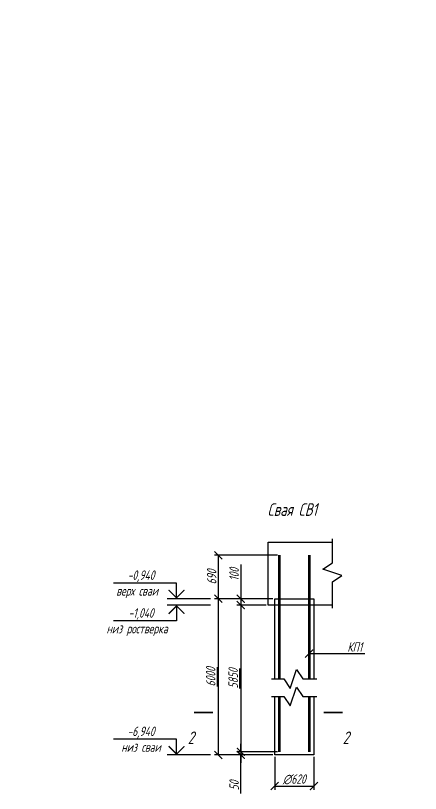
# Model space of a CAD drawing. Header units: millimetres. Extents: x 18535 to 117897, y 11356 to 27315.
# Drawn here: x 47255 to 53674, y 13783 to 26131 of the extents above; entities that cross this region are included whole.
import ezdxf
from ezdxf import colors
from ezdxf.entities.mleader import LeaderData, LeaderLine
from ezdxf.enums import TextEntityAlignment as Align
from ezdxf.math import Vec2, Vec3

# ---------------------------------------------------------------- set-up
doc = ezdxf.new("R2010")
doc.units = ezdxf.units.MM
for name, color, linetype, lineweight in [('Dimensions', 1, 'Continuous', 25), ('Обозначения', 102, 'Continuous', 25), ('Основная', 134, 'Continuous', 70)]:
    doc.layers.add(name, color=color, linetype=linetype, lineweight=lineweight)
doc.styles.add('!Жартун', font='simplex.shx', dxfattribs={"width": 0.7, "oblique": 15, "height": 3})
doc.styles.add('Build', font='simplex.shx', dxfattribs={"width": 0.7, "oblique": 15})
doc.styles.get("Standard").update_dxf_attribs({"font": 'simplex.shx', "width": 0.7, "oblique": 15, "height": 3})
doc.dimstyles.new('!Жартун_размер', dxfattribs={"dimtxt": 3, "dimasz": 2.5, "dimexe": 1.25, "dimexo": 0.625, "dimtad": 1, "dimdec": 0, "dimtxsty": '!Жартун', "dimblk": 'ARCHTICK', "dimcen": 2.5, "dimaunit": 1, "dimadec": 0, "dimazin": 0, "dimtfac": 1, "dimtdec": 0, "dimtix": 1, "dimtmove": 1, "dimatfit": 2, "dimldrblk": 'NONE', "dimfxl": 1, "dimtfill": 1, "dimlwd": 25, "dimarcsym": 0})

# ---------------------------------------------------------------- blocks, each defined once
blk = doc.blocks.new('_ArchTick')
at = {"color": 0, "linetype": 'ByBlock', "const_width": 0.15}
blk.add_lwpolyline([(-0.5, -0.5), (0.5, 0.5)], dxfattribs=at)
blk = doc.blocks.new('*D144')
at = {"layer": 'Defpoints', "color": 0, "transparency": 16777216}
for p in [(50826, 14394), (51364, 14394), (51439, 14444)]:
    blk.add_point(p, dxfattribs=at)
at = {"layer": 'Обозначения', "color": 0, "linetype": 'Continuous', "lineweight": 25, "transparency": 16777216}
for p, q in [((50826, 14444), (50826, 14569)), ((50826, 14444), (50826, 14394)), ((50826, 14444), (50826, 14394)), ((50826, 14394), (50826, 14269)), ((50826, 13783), (50826, 14394))]:
    blk.add_line(p, q, dxfattribs=at)
at = {"layer": 'Обозначения', "color": 0, "lineweight": -2, "transparency": 16777216}
for p, q in [((51408, 14444), (50763, 14444)), ((51333, 14394), (50763, 14394))]:
    blk.add_line(p, q, dxfattribs=at)
at = {"layer": 'Обозначения', "color": 0, "lineweight": 25, "transparency": 16777216, "xscale": 125, "yscale": 125, "zscale": 125}
for p, rotation in [((50826, 14444), 270), ((50826, 14394), 90)]:
    blk.add_blockref('_ArchTick', p, dxfattribs=dict(at, rotation=rotation))
at = {"layer": 'Обозначения', "color": 0, "transparency": 16777216, "insert": (50720, 13910), "char_height": 150, "attachment_point": 5, "rotation": 90, "style": '!Жартун', "bg_fill": 3, "box_fill_scale": 1.1, "bg_fill_color": 256, "bg_fill_true_color": 13158600, "bg_fill_transparency": 0}
blk.add_mtext('50', dxfattribs=at)
blk = doc.blocks.new('_None')
blk = doc.blocks.new('*D145')
at = {"layer": 'Defpoints', "color": 0, "transparency": 16777216}
for p in [(51364, 14394), (51984, 14394), (51984, 13901)]:
    blk.add_point(p, dxfattribs=at)
at = {"layer": 'Обозначения', "color": 0, "lineweight": -2, "transparency": 16777216}
for p, q in [((51364, 14363), (51364, 13839)), ((51984, 14363), (51984, 13839))]:
    blk.add_line(p, q, dxfattribs=at)
at = {"layer": 'Обозначения', "color": 0, "linetype": 'Continuous', "lineweight": 25, "transparency": 16777216}
blk.add_line((51364, 13901), (51984, 13901), dxfattribs=at)
at = {"layer": 'Обозначения', "color": 0, "lineweight": 25, "transparency": 16777216, "xscale": 125, "yscale": 125, "zscale": 125, "rotation": 180}
blk.add_blockref('_ArchTick', (51364, 13901), dxfattribs=at)
at = {"layer": 'Обозначения', "color": 0, "lineweight": 25, "transparency": 16777216, "xscale": 125, "yscale": 125, "zscale": 125}
blk.add_blockref('_ArchTick', (51984, 13901), dxfattribs=at)
at = {"layer": 'Обозначения', "color": 0, "transparency": 16777216, "insert": (51674, 14007), "char_height": 150, "attachment_point": 5, "style": '!Жартун', "bg_fill": 3, "box_fill_scale": 1.1, "bg_fill_color": 256, "bg_fill_true_color": 13158600, "bg_fill_transparency": 0}
blk.add_mtext('∅620', dxfattribs=at)
blk = doc.blocks.new('*U150')
at = {"color": 0, "linetype": 'ByBlock', "lineweight": -2}
blk.add_line((3, 0), (16.74, 0), dxfattribs=at)
blk.add_lwpolyline([(13.74, 0), (13.74, 5), (33.74, 5)], dxfattribs=at)
blk.add_lwpolyline([(11.24, 2.78, 0.4, 0.4, 0), (13.74, 0.28, 0.4, 0.4, 0), (16.24, 2.78, 0.4, 0.4, 0)], format="xyseb", dxfattribs=at)
at = {"color": 0, "linetype": 'ByBlock', "lineweight": -2, "oblique": 15}
for tag, p in [('ОТМЕТКА', (24.99, 7.5)), ('НТЕКСТ', (26.24, 2.5))]:
    blk.add_attdef(tag, text='', height=3, dxfattribs=at).set_placement(p, align=Align.MIDDLE_CENTER)
blk = doc.blocks.new('*D146')
at = {"layer": 'Defpoints', "color": 0, "transparency": 16777216}
for p in [(50470, 17564), (51439, 17564), (51364, 16874)]:
    blk.add_point(p, dxfattribs=at)
at = {"layer": 'Обозначения', "color": 0, "lineweight": -2, "transparency": 16777216}
for p, q in [((51408, 17564), (50407, 17564)), ((51333, 16874), (50407, 16874))]:
    blk.add_line(p, q, dxfattribs=at)
at = {"layer": 'Обозначения', "color": 0, "linetype": 'Continuous', "lineweight": 25, "transparency": 16777216}
blk.add_line((50470, 16874), (50470, 17564), dxfattribs=at)
at = {"layer": 'Обозначения', "color": 0, "lineweight": 25, "transparency": 16777216, "xscale": 125, "yscale": 125, "zscale": 125}
for p, rotation in [((50470, 17564), 90), ((50470, 16874), 270)]:
    blk.add_blockref('_ArchTick', p, dxfattribs=dict(at, rotation=rotation))
at = {"layer": 'Обозначения', "color": 0, "transparency": 16777216, "insert": (50364, 17219), "char_height": 150, "attachment_point": 5, "rotation": 90, "style": '!Жартун', "bg_fill": 3, "box_fill_scale": 1.1, "bg_fill_color": 256, "bg_fill_true_color": 13158600, "bg_fill_transparency": 0}
blk.add_mtext('690', dxfattribs=at)
blk = doc.blocks.new('*D147')
at = {"layer": 'Defpoints', "color": 0, "transparency": 16777216}
for p in [(51364, 16874), (50826, 16774), (51259, 16774)]:
    blk.add_point(p, dxfattribs=at)
at = {"layer": 'Обозначения', "color": 0, "linetype": 'Continuous', "lineweight": 25, "transparency": 16777216}
for p, q in [((50826, 17418), (50826, 16874)), ((50826, 16874), (50826, 16774))]:
    blk.add_line(p, q, dxfattribs=at)
at = {"layer": 'Обозначения', "color": 0, "lineweight": -2, "transparency": 16777216}
for p, q in [((51333, 16874), (50763, 16874)), ((51228, 16774), (50763, 16774))]:
    blk.add_line(p, q, dxfattribs=at)
at = {"layer": 'Обозначения', "color": 0, "lineweight": 25, "transparency": 16777216, "xscale": 125, "yscale": 125, "zscale": 125}
for p, rotation in [((50826, 16874), 90), ((50826, 16774), 270)]:
    blk.add_blockref('_ArchTick', p, dxfattribs=dict(at, rotation=rotation))
at = {"layer": 'Обозначения', "color": 0, "transparency": 16777216, "insert": (50720, 17260), "char_height": 150, "attachment_point": 5, "rotation": 90, "style": '!Жартун', "bg_fill": 3, "box_fill_scale": 1.1, "bg_fill_color": 256, "bg_fill_true_color": 13158600, "bg_fill_transparency": 0}
blk.add_mtext('100', dxfattribs=at)
blk = doc.blocks.new('*D148')
at = {"layer": 'Defpoints', "color": 0, "transparency": 16777216}
for p in [(51259, 16774), (50826, 14444), (51364, 14444)]:
    blk.add_point(p, dxfattribs=at)
at = {"layer": 'Обозначения', "color": 0, "lineweight": -2, "transparency": 16777216}
for p, q in [((51228, 16774), (50763, 16774)), ((51333, 14444), (50763, 14444))]:
    blk.add_line(p, q, dxfattribs=at)
at = {"layer": 'Обозначения', "color": 0, "linetype": 'Continuous', "lineweight": 25, "transparency": 16777216}
blk.add_line((50826, 16774), (50826, 14444), dxfattribs=at)
at = {"layer": 'Обозначения', "color": 0, "lineweight": 25, "transparency": 16777216, "xscale": 125, "yscale": 125, "zscale": 125}
for p, rotation in [((50826, 16774), 90), ((50826, 14444), 270)]:
    blk.add_blockref('_ArchTick', p, dxfattribs=dict(at, rotation=rotation))
at = {"layer": 'Обозначения', "color": 0, "transparency": 16777216, "insert": (50705, 15609), "char_height": 150, "attachment_point": 5, "rotation": 90, "style": '!Жартун', "bg_fill": 3, "box_fill_scale": 1.1, "bg_fill_color": 256, "bg_fill_true_color": 13158600, "bg_fill_transparency": 0}
blk.add_mtext('\\L5850', dxfattribs=at)
blk = doc.blocks.new('*D149')
at = {"layer": 'Defpoints', "color": 0, "transparency": 16777216}
for p in [(50470, 16874), (51364, 16874), (51364, 14394)]:
    blk.add_point(p, dxfattribs=at)
at = {"layer": 'Обозначения', "color": 0, "lineweight": -2, "transparency": 16777216}
for p, q in [((51333, 16874), (50407, 16874)), ((51333, 14394), (50407, 14394))]:
    blk.add_line(p, q, dxfattribs=at)
at = {"layer": 'Обозначения', "color": 0, "linetype": 'Continuous', "lineweight": 25, "transparency": 16777216}
blk.add_line((50470, 14394), (50470, 16874), dxfattribs=at)
at = {"layer": 'Обозначения', "color": 0, "lineweight": 25, "transparency": 16777216, "xscale": 125, "yscale": 125, "zscale": 125}
for p, rotation in [((50470, 16874), 90), ((50470, 14394), 270)]:
    blk.add_blockref('_ArchTick', p, dxfattribs=dict(at, rotation=rotation))
at = {"layer": 'Обозначения', "color": 0, "transparency": 16777216, "insert": (50349, 15634), "char_height": 150, "attachment_point": 5, "rotation": 90, "style": '!Жартун', "bg_fill": 3, "box_fill_scale": 1.1, "bg_fill_color": 256, "bg_fill_true_color": 13158600, "bg_fill_transparency": 0}
blk.add_mtext('\\L6000', dxfattribs=at)
blk = doc.blocks.new('*U344')
at = {"color": 0, "linetype": 'ByBlock', "lineweight": -2}
blk.add_line((3, 0), (16.74, 0), dxfattribs=at)
blk.add_lwpolyline([(13.74, 0), (13.74, 5), (33.74, 5)], dxfattribs=at)
blk.add_lwpolyline([(11.24, 2.78, 0.4, 0.4, 0), (13.74, 0.28, 0.4, 0.4, 0), (16.24, 2.78, 0.4, 0.4, 0)], format="xyseb", dxfattribs=at)
at = {"color": 0, "linetype": 'ByBlock', "lineweight": -2, "oblique": 15}
for tag, p in [('ОТМЕТКА', (24.99, 7.5)), ('НТЕКСТ', (25.01, 2.5))]:
    blk.add_attdef(tag, text='', height=3, dxfattribs=at).set_placement(p, align=Align.MIDDLE_CENTER)
blk = doc.blocks.new('*U308')
at = {"color": 0, "linetype": 'ByBlock', "lineweight": -2}
blk.add_line((3, 0), (16.74, 0), dxfattribs=at)
blk.add_lwpolyline([(11.24, -2.78, 0.4, 0.4, 0), (13.74, -0.28, 0.4, 0.4, 0), (16.24, -2.78, 0.4, 0.4, 0)], format="xyseb", dxfattribs=at)
blk.add_lwpolyline([(13.74, 0), (13.74, -5), (33.74, -5)], dxfattribs=at)
at = {"color": 0, "linetype": 'ByBlock', "lineweight": -2, "oblique": 15}
for tag, p in [('ОТМЕТКА', (24.99, -2.5)), ('НТЕКСТ', (26.24, -7.5))]:
    blk.add_attdef(tag, text='', height=3, dxfattribs=at).set_placement(p, align=Align.MIDDLE_CENTER)

msp = doc.modelspace()

# ---------------------------------------------------------------- linework, layer by layer
at = {"layer": 'Обозначения'}
for points in [[(52277.8, 16723.5), (52277.8, 17141.4), (52427.8, 17241.4), (52127.8, 17341.4), (52277.8, 17441.4), (52277.8, 17823.5)], [(51313.8, 15601.4), (51508.6, 15601.4), (51608.6, 15451.4), (51708.6, 15751.4), (51808.6, 15601.4), (52033.8, 15601.4)], [(51313.8, 15322.1), (51508.6, 15322.1), (51608.6, 15172.1), (51708.6, 15472.1), (51808.6, 15322.1), (52033.8, 15322.1)]]:
    msp.add_lwpolyline(points, dxfattribs=at)
at = {"layer": 'Обозначения', "lineweight": 30}
for points in [[(52277.8, 16773.5), (51258.8, 16773.5), (51258.8, 17773.5), (52277.8, 17773.5)], [(51363.8, 15601.4), (51363.8, 16873.5), (51983.8, 16873.5), (51983.8, 15601.4)], [(51983.8, 15322.1), (51983.8, 14394.3), (51363.8, 14394.3), (51363.8, 15322.1)]]:
    msp.add_lwpolyline(points, dxfattribs=at)
at = {"layer": 'Обозначения'}
msp.add_lwpolyline([(52141.4, 15067.7, 30, 30, 0), (52441.4, 15067.7, 30, 30, 0), (52341.4, 15067.7, 0, 40, 0), (52341.4, 14867.7, 0, 0, 0), (52341.4, 14567.7, 0, 0, 0)], format="xyseb", dxfattribs=at)
at = {"layer": 'Основная'}
for points in [[(51438.8, 15601.4), (51438.8, 17563.5)], [(51908.8, 17563.5), (51908.8, 15601.4)], [(51438.8, 14444.3), (51438.8, 15322.1)], [(51908.8, 15322.1), (51908.8, 14444.3)]]:
    msp.add_lwpolyline(points, dxfattribs=at)

# ---------------------------------------------------------------- block references
at = {"layer": 'Dimensions'}
ref = msp.add_blockref('*U150', (50493.9, 16873.5), dxfattribs=dict(at, xscale=-50, yscale=50, zscale=50))
ref.add_attrib('ОТМЕТКА', '-0,940', dxfattribs={"layer": '0', "color": 0, "linetype": 'ByBlock', "lineweight": -2, "height": 150, "style": 'Build', "oblique": 15, "width": 0.7}).set_placement((49244.2, 17248.5), align=Align.MIDDLE_CENTER)
ref.add_attrib('НТЕКСТ', 'верх сваи', dxfattribs={"layer": '0', "color": 0, "linetype": 'ByBlock', "lineweight": -2, "height": 150, "style": 'Build', "oblique": 15, "width": 0.7}).set_placement((49181.8, 16998.5), align=Align.MIDDLE_CENTER)

# ---------------------------------------------------------------- texts
at = {"layer": 'Dimensions', "style": 'Build', "oblique": 15, "width": 0.7}
msp.add_text('Свая СВ1', height=200, dxfattribs=at).set_placement((51642.2, 18189.6), align=Align.CENTER)
at = {"layer": 'Обозначения', "style": '!Жартун', "oblique": 15, "width": 0.7}
msp.add_text('2', height=200, dxfattribs=at).set_placement((50083.8, 14767.7), align=Align.TOP_RIGHT)
msp.add_text('2', height=200, dxfattribs=at).set_placement((52441.4, 14767.7), align=Align.TOP_LEFT)

# ---------------------------------------------------------------- leaders
at = {"layer": 'Обозначения'}
ml = msp.add_multileader_mtext('Standard', dxfattribs=at)
ml.set_content('216,50 (-0,250)\\P216,31 (-0,390)', color=256, style='!Жартун')
ml.set_leader_properties()
ml.set_arrow_properties(name='NONE')
ml.build(insert=Vec2(0, 0))
ml.multileader.update_dxf_attribs({"text_left_attachment_type": 6, "text_right_attachment_type": 6, "dogleg_length": 2, "arrow_head_size": 125, "scale": 50})
ctx = ml.context
ctx.base_point, ctx.scale, ctx.char_height, ctx.arrow_head_size, ctx.landing_gap_size, ctx.plane_origin = Vec3(40017, 25915), 50, 150, 125, 100, Vec3(42069.6, 25318)
ctx.left_attachment, ctx.right_attachment = 6, 6
notes = []
notes.append((ctx, [(0, (1, 1, 0), (41652.7, 25915), (-1, 0), 100, [(0, [(42069.6, 25318)], 0, [])])]))
ctx.mtext.insert, ctx.mtext.width, ctx.mtext.flow_direction = Vec3(40117, 26115), 1555.593, 5
ml = msp.add_multileader_mtext('Standard', dxfattribs=at)
ml.set_content('Блок анкерный БА1,\\P1шт', color=256, style='!Жартун')
ml.set_leader_properties()
ml.set_arrow_properties(name='NONE')
ml.build(insert=Vec2(0, 0))
ml.multileader.update_dxf_attribs({"text_left_attachment_type": 6, "text_right_attachment_type": 6, "dogleg_length": 2, "arrow_head_size": 125, "scale": 50})
ctx = ml.context
ctx.base_point, ctx.scale, ctx.char_height, ctx.arrow_head_size, ctx.landing_gap_size, ctx.plane_origin = Vec3(28635.1, 23046.1), 50, 150, 125, 100, Vec3(27324.5, 24027.7)
ctx.left_attachment, ctx.right_attachment = 6, 6
notes.append((ctx, [(0, (1, 1, 0), (28535.1, 23046.1), (1, 0), 100, [(0, [(27333.7, 23536.4)], 0, [])])]))
ctx.mtext.insert, ctx.mtext.width, ctx.mtext.flow_direction = Vec3(28735.1, 23226.1), 1708.369, 5
ml = msp.add_multileader_mtext('Standard', dxfattribs=at)
ml.set_content('Свая СВ1, ^J4шт', color=256, style='!Жартун')
ml.set_leader_properties()
ml.set_arrow_properties(name='NONE')
ml.build(insert=Vec2(0, 0))
ml.multileader.update_dxf_attribs({"text_left_attachment_type": 6, "text_right_attachment_type": 6, "dogleg_length": 2, "arrow_head_size": 125, "scale": 50})
ctx = ml.context
ctx.base_point, ctx.scale, ctx.char_height, ctx.arrow_head_size, ctx.landing_gap_size, ctx.plane_origin = Vec3(44954, 21293.1), 50, 150, 125, 100, Vec3(42746.9, 22558.6)
ctx.left_attachment, ctx.right_attachment = 6, 6
notes.append((ctx, [(0, (1, 1, 0), (44854, 21293.1), (1, 0), 100, [(0, [(44654.6, 22423)], 0, [])])]))
ctx.mtext.insert, ctx.mtext.width, ctx.mtext.flow_direction = Vec3(45054, 21473.1), 1268.476, 5
ml = msp.add_multileader_mtext('Standard', dxfattribs=at)
ml.set_content('КП1', color=256, style='!Жартун')
ml.set_leader_properties()
ml.set_arrow_properties(name='ARCHTICK')
ml.build(insert=Vec2(0, 0))
ml.multileader.update_dxf_attribs({"text_left_attachment_type": 6, "text_right_attachment_type": 6, "dogleg_length": 2, "arrow_head_size": 125, "scale": 50})
ctx = ml.context
ctx.base_point, ctx.scale, ctx.char_height, ctx.arrow_head_size, ctx.landing_gap_size, ctx.plane_origin = Vec3(52415.2, 16003), 50, 150, 125, 100, Vec3(54058.8, 16003)
ctx.left_attachment, ctx.right_attachment = 6, 6
notes.append((ctx, [(0, (1, 1, 0), (52315.2, 16003), (1, 0), 100, [(1, [(51908.8, 16003)], 0, [])])]))
ctx.mtext.insert, ctx.mtext.flow_direction = Vec3(52515.2, 16183), 5
for ctx, leaders in notes:
    for number, flags, end, landing, length, lines in leaders:
        leader = LeaderData()
        leader.index, (leader.has_last_leader_line, leader.has_dogleg_vector, leader.attachment_direction) = number, flags
        leader.last_leader_point, leader.dogleg_vector, leader.dogleg_length = Vec3(end), Vec3(landing), length
        for number, points, colour, breaks in lines:
            line = LeaderLine()
            line.index, line.vertices, line.color, line.breaks = number, Vec3.list(points), colors.encode_raw_color(colour), breaks
            leader.lines.append(line)
        ctx.leaders.append(leader)

# ---------------------------------------------------------------- next in the draw order: dimensions: what is measured, and where the dimension line sits
dim = msp.add_linear_dim(base=(50469.8, 17563.5), p1=(51363.8, 16873.5), p2=(51438.8, 17563.5), angle=90, dimstyle='!Жартун_размер', dxfattribs=at)
dim.commit()
dim.dimension.update_dxf_attribs({"geometry": '*D146', "text_midpoint": (50363.6, 17218.5)})
dim = msp.add_linear_dim(base=(50826, 14394.3), p1=(51438.8, 14444.3), p2=(51363.8, 14394.3), angle=90, dimstyle='!Жартун_размер', dxfattribs=at)
dim.commit()
dim.dimension.update_dxf_attribs({"geometry": '*D144', "text_midpoint": (50834.8, 13909.6), "dimtype": 160})

# ---------------------------------------------------------------- next in the draw order: dimensions: what is measured, and where the dimension line sits
dim = msp.add_linear_dim(base=(50826, 16773.5), p1=(51363.8, 16873.5), p2=(51258.8, 16773.5), angle=90, dimstyle='!Жартун_размер', dxfattribs=at)
dim.commit()
dim.dimension.update_dxf_attribs({"geometry": '*D147', "text_midpoint": (50772.3, 17260), "dimtype": 160})
dim = msp.add_linear_dim(base=(51983.8, 13901.2), p1=(51363.8, 14394.3), p2=(51983.8, 14394.3), text='∅<>', dimstyle='!Жартун_размер', dxfattribs=at)
dim.commit()
dim.dimension.update_dxf_attribs({"geometry": '*D145', "text_midpoint": (51673.8, 14007.5)})

# ---------------------------------------------------------------- next in the draw order: dimensions: what is measured, and where the dimension line sits
dim = msp.add_linear_dim(base=(50826, 14444.3), p1=(51258.8, 16773.5), p2=(51363.8, 14444.3), angle=90, text='%%U5850', dimstyle='!Жартун_размер', dxfattribs=at)
dim.commit()
dim.dimension.update_dxf_attribs({"geometry": '*D148', "text_midpoint": (50704.7, 15608.9)})

# ---------------------------------------------------------------- next in the draw order: dimensions: what is measured, and where the dimension line sits
dim = msp.add_linear_dim(base=(50469.8, 16873.5), p1=(51363.8, 14394.3), p2=(51363.8, 16873.5), angle=90, text='%%u6000', dimstyle='!Жартун_размер', dxfattribs=at)
dim.commit()
dim.dimension.update_dxf_attribs({"geometry": '*D149', "text_midpoint": (50348.6, 15633.9)})

# ---------------------------------------------------------------- next in the draw order: linework, layer by layer
msp.add_lwpolyline([(50383.8, 15067.7, 30, 30, 0), (50083.8, 15067.7, 30, 30, 0), (50183.8, 15067.7, 0, 40, 0), (50183.8, 14867.7, 0, 0, 0), (50183.8, 14567.7, 0, 0, 0)], format="xyseb", dxfattribs=at)

# ---------------------------------------------------------------- next in the draw order: block references
at = {"layer": 'Dimensions'}
ref = msp.add_blockref('*U308', (50493.9, 16773.5), dxfattribs=dict(at, xscale=-50, yscale=50, zscale=50))
ref.add_attrib('ОТМЕТКА', '-1,040', dxfattribs={"layer": '0', "color": 0, "linetype": 'ByBlock', "lineweight": -2, "height": 150, "style": 'Build', "oblique": 15, "width": 0.7}).set_placement((49244.2, 16648.5), align=Align.MIDDLE_CENTER)
ref.add_attrib('НТЕКСТ', 'низ ростверка', dxfattribs={"layer": '0', "color": 0, "linetype": 'ByBlock', "lineweight": -2, "height": 150, "style": 'Build', "oblique": 15, "width": 0.7}).set_placement((49181.8, 16398.5), align=Align.MIDDLE_CENTER)
ref = msp.add_blockref('*U344', (50493.9, 14394.3), dxfattribs=dict(at, xscale=-50, yscale=50, zscale=50))
ref.add_attrib('ОТМЕТКА', '-6,940', dxfattribs={"layer": '0', "color": 0, "linetype": 'ByBlock', "lineweight": -2, "height": 150, "style": 'Build', "oblique": 15, "width": 0.7}).set_placement((49244.2, 14769.3), align=Align.MIDDLE_CENTER)
ref.add_attrib('НТЕКСТ', 'низ сваи', dxfattribs={"layer": '0', "color": 0, "linetype": 'ByBlock', "lineweight": -2, "height": 150, "style": 'Build', "oblique": 15, "width": 0.7}).set_placement((49243.6, 14519.3), align=Align.MIDDLE_CENTER)

doc.saveas('drawing.dxf')
